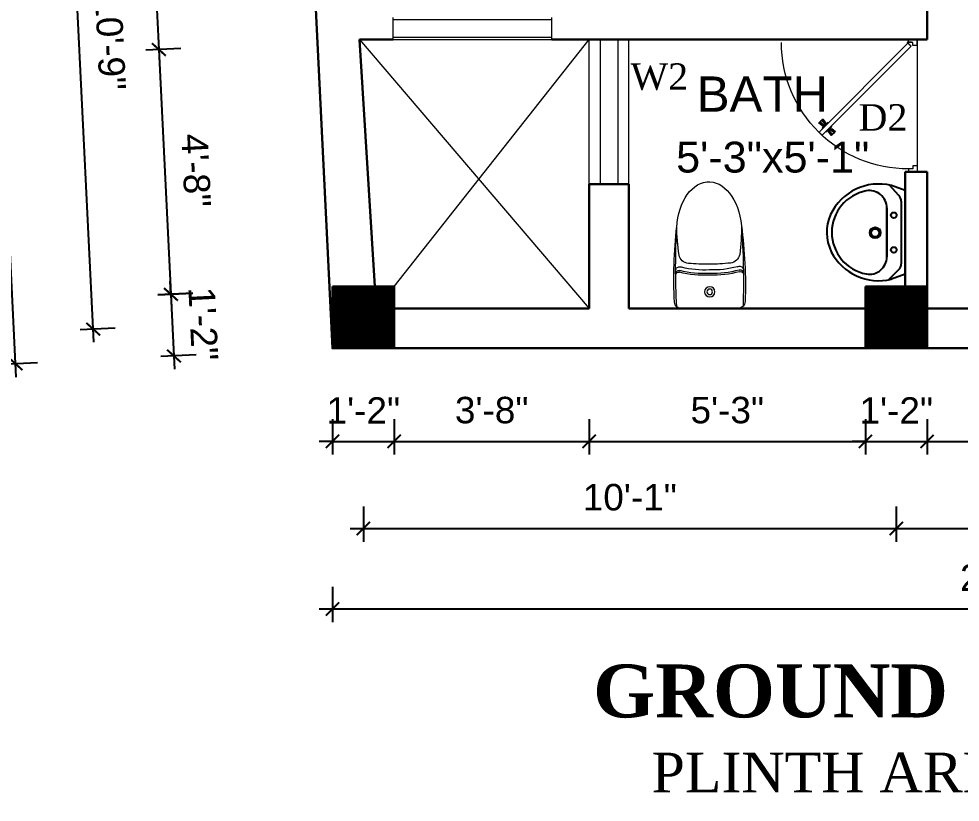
# Model space of a CAD drawing. Header units: inches. Extents: x 135 to 12999, y 9074 to 13214.
# Drawn here: x 2935 to 3148.6, y 10623.5 to 10801.2 of the extents above; entities that cross this region are included whole.
import ezdxf

# ---------------------------------------------------------------- set-up
doc = ezdxf.new("R2010")
doc.units = ezdxf.units.IN
doc.header["$MEASUREMENT"] = 0
for name, color, linetype, lineweight in [('A-FURN', 9, 'Continuous', 5), ('hatch-.09', 8, 'Continuous', 9), ('Label', 7, 'Continuous', 13), ('ns_DIMS', 1, 'Continuous', 0), ('ns_TEXT', 7, 'Continuous', 13), ('PUERTAS', 7, 'Continuous', 9), ('Text', 7, 'Continuous', 13), ('WALL', 12, 'Continuous', 30), ('wall2', 1, 'Continuous', 15), ('windoow', 4, 'Continuous', 5)]:
    doc.layers.add(name, color=color, linetype=linetype, lineweight=lineweight)
doc.layers.add('furniture', color=253, linetype='Continuous')
doc.styles.add('arial 1000', font='arial.ttf')
doc.styles.add('dim', font='arial.ttf', dxfattribs={"height": 7})
doc.styles.get("Standard").update_dxf_attribs({"font": 'arial.ttf'})
doc.dimstyles.new("1-8'", dxfattribs={"dimtxt": 6, "dimasz": 3, "dimexe": 3, "dimexo": 6, "dimgap": 4, "dimtad": 1, "dimdec": 0, "dimzin": 0, "dimdsep": 46, "dimlunit": 4, "dimtxsty": 'arial 1000', "dimblk": 'ARCHTICK', "dimcen": 8, "dimdle": 3, "dimclrt": 7, "dimazin": 0, "dimtfac": 1, "dimtdec": 0, "dimtix": 1, "dimtmove": 2, "dimatfit": 3, "dimfxl": 5, "dimfxlon": 1, "dimarcsym": 0})

# ---------------------------------------------------------------- blocks, each defined once
blk = doc.blocks.new('2ft6in')
at = {"layer": 'PUERTAS', "color": 2}
for p, q in [((0.84, 2.1), (21.02, 22.28)), ((21.71, 21.6), (1.47, 1.37)), ((18.33, 21.76), (18.31, 21.77)), ((21.71, 21.6), (21.02, 22.28)), ((21.18, 18.9), (21.2, 18.89)), ((0, 2), (0, 0)), ((0.6, 2), (0, 2)), ((1.33, 0), (0, 0)), ((0.6, 1.26), (0.6, 2.04)), ((0.67, 1.26), (0.6, 1.26)), ((0.67, 1.26), (0.67, 2.01)), ((0.67, 1), (0.67, 1.26)), ((1.33, 1), (0.67, 1)), ((1.31, 1.53), (0.79, 2.06)), ((1.36, 1.58), (0.81, 2.12)), ((1.36, 1.58), (1.31, 1.53)), ((1.47, 1.37), (1.31, 1.53)), ((1.33, 0), (1.33, 1)), ((28.67, 0), (28.67, 1)), ((28.67, 1), (29.33, 1)), ((28.67, 0), (30, 0)), ((29.33, 1), (29.33, 2)), ((29.33, 2), (30, 2)), ((30, 0), (30, 2))]:
    blk.add_line(p, q, dxfattribs=at)
at = {"layer": 'PUERTAS', "color": 8}
for p, q in [((18.81, 20.78), (18.04, 21.4)), ((18.86, 20.83), (18.08, 21.46)), ((18.95, 20.92), (18.2, 21.58)), ((18.44, 21.9), (18.31, 21.77)), ((19.07, 21.03), (18.34, 21.72)), ((18.44, 21.9), (18.56, 22.02)), ((18.58, 22.01), (18.56, 22.02)), ((19.3, 21.26), (18.61, 22)), ((19.42, 21.38), (18.75, 22.14)), ((19.51, 21.48), (18.88, 22.26)), ((19.55, 21.53), (18.93, 22.3)), ((20.07, 21.42), (19.64, 21.15)), ((18.91, 20.27), (19.19, 20.69)), ((19.13, 20.8), (19.03, 20.9)), ((19.15, 20.82), (19.05, 20.92)), ((19.09, 20.44), (19.25, 20.76)), ((19.19, 20.87), (19.1, 20.96)), ((19.25, 20.93), (19.16, 21.02)), ((19.28, 20.63), (19.32, 20.83)), ((19.4, 21.08), (19.31, 21.17)), ((19.47, 21.15), (19.38, 21.24)), ((19.43, 20.78), (19.4, 20.9)), ((19.51, 21.19), (19.42, 21.28)), ((19.55, 20.91), (19.43, 20.94)), ((19.53, 21.21), (19.44, 21.3)), ((19.7, 21.06), (19.51, 21.01)), ((19.89, 21.24), (19.58, 21.08)), ((19.69, 19.49), (20.12, 19.76)), ((19.87, 19.67), (20.18, 19.83)), ((20.06, 19.85), (20.25, 19.9)), ((20.21, 20), (20.33, 19.97)), ((20.21, 19.38), (20.83, 18.61)), ((20.23, 19.7), (20.32, 19.61)), ((20.25, 19.72), (20.34, 19.63)), ((20.25, 19.43), (20.88, 18.65)), ((20.29, 19.76), (20.38, 19.67)), ((20.33, 20.13), (20.36, 20.01)), ((20.34, 19.53), (21, 18.77)), ((20.36, 19.83), (20.45, 19.74)), ((20.48, 20.28), (20.44, 20.08)), ((20.46, 19.64), (21.14, 18.91)), ((20.5, 19.98), (20.6, 19.89)), ((20.67, 20.47), (20.51, 20.15)), ((20.85, 20.64), (20.57, 20.22)), ((20.57, 20.04), (20.66, 19.95)), ((20.61, 20.09), (20.7, 19.99)), ((20.63, 20.11), (20.72, 20.01)), ((20.69, 19.87), (21.42, 19.19)), ((20.81, 19.99), (21.56, 19.33)), ((20.9, 20.08), (21.68, 19.45)), ((20.95, 20.13), (21.72, 19.51)), ((21.32, 19.01), (21.2, 18.89)), ((21.32, 19.01), (21.44, 19.14)), ((21.43, 19.15), (21.44, 19.14)), ((0, 0), (30, 0))]:
    blk.add_line(p, q, dxfattribs=at)
at = {"layer": 'PUERTAS', "color": 1}
for p, q in [((18.06, 21.44), (18.48, 21.86)), ((18.08, 21.51), (18.45, 21.88)), ((18.11, 21.49), (18.08, 21.51)), ((18.82, 22.25), (18.45, 21.88)), ((18.9, 22.28), (18.48, 21.86)), ((18.84, 22.23), (18.82, 22.25)), ((19.54, 21.59), (18.99, 22.27)), ((19.54, 21.5), (19.18, 21.15)), ((19.45, 21.41), (19.45, 21.41)), ((20.12, 21.49), (19.74, 21.24)), ((20.22, 21.48), (20.22, 21.49)), ((18.74, 20.79), (18.06, 21.34)), ((18.83, 20.8), (19.18, 21.15)), ((18.84, 20.21), (19.1, 20.6)), ((18.85, 20.11), (18.84, 20.12)), ((18.92, 20.89), (18.93, 20.88)), ((19.02, 20.88), (19.24, 21.1)), ((19.12, 20.8), (19.03, 20.89)), ((19.1, 20.7), (19.11, 20.69)), ((19.1, 20.6), (19.1, 20.6)), ((19.11, 20.79), (19.33, 21.01)), ((19.45, 21.31), (19.24, 21.1)), ((19.55, 21.22), (19.33, 21.01)), ((19.54, 21.22), (19.45, 21.31)), ((19.53, 19.43), (19.54, 19.42)), ((19.64, 21.23), (19.64, 21.23)), ((19.64, 19.42), (20.02, 19.67)), ((19.74, 21.24), (19.73, 21.23)), ((20.02, 19.67), (20.03, 19.68)), ((20.12, 19.68), (20.12, 19.68)), ((20.21, 19.69), (20.43, 19.9)), ((20.22, 19.41), (20.57, 19.76)), ((20.22, 19.69), (20.31, 19.6)), ((20.22, 19.32), (20.76, 18.64)), ((20.31, 19.6), (20.52, 19.81)), ((20.31, 19.5), (20.31, 19.5)), ((20.65, 20.12), (20.43, 19.9)), ((20.74, 20.03), (20.52, 19.81)), ((20.93, 20.11), (20.57, 19.76)), ((20.64, 20.11), (20.73, 20.02)), ((20.66, 20.31), (20.65, 20.31)), ((20.65, 20.21), (20.65, 20.22)), ((20.91, 20.7), (20.66, 20.31)), ((20.84, 20.02), (20.83, 20.03)), ((20.91, 20.8), (20.91, 20.79)), ((21.02, 20.12), (21.7, 19.57)), ((21.7, 19.47), (21.28, 19.05)), ((21.67, 19.4), (21.31, 19.03)), ((21.65, 19.42), (21.67, 19.4)), ((20.86, 18.63), (21.28, 19.05)), ((20.91, 18.68), (20.94, 18.66)), ((20.94, 18.66), (21.31, 19.03))]:
    blk.add_line(p, q, dxfattribs=at)
at = {"layer": 'PUERTAS', "color": 2}
for radius in [0.129, 0.0627]:
    blk.add_circle((0.68, 2.14), radius, dxfattribs=at)
at = {"layer": 'PUERTAS', "color": 8}
blk.add_arc((0.68, 2.14), 28.65, 359.7285, 90.0333, dxfattribs=at)
at = {"layer": 'PUERTAS', "color": 1}
for centre, start, end in [((18.94, 22.23), 38.9236, 135), ((19.4, 21.36), 315, 45), ((19.49, 21.55), 315, 38.9236), ((20.17, 21.44), 45, 135), ((18.78, 20.84), 231.0764, 315), ((18.89, 20.16), 135, 225), ((18.97, 20.93), 225, 315), ((19.16, 20.74), 135, 219.7428), ((19.06, 20.65), 315, 39.7428), ((19.59, 19.47), 225, 315), ((19.6, 21.18), 50.2572, 135), ((19.68, 21.28), 230.2572, 315), ((20.07, 19.63), 50.2572, 135), ((20.16, 19.73), 230.2572, 315), ((20.27, 19.36), 135, 218.9236), ((20.35, 19.55), 135, 225), ((20.7, 20.26), 135, 219.7428), ((20.6, 20.17), 315, 39.7428), ((20.78, 19.98), 45, 135), ((20.87, 20.75), 315, 45), ((20.98, 20.07), 51.0764, 135), ((21.65, 19.52), 315, 51.0764), ((20.82, 18.68), 218.9236, 315)]:
    blk.add_arc(centre, 0.0667, start, end, dxfattribs=at)
blk = doc.blocks.new('*U17')
at = {"color": 3}
blk.add_blockref('2ft6in', (0, 0), dxfattribs=at)
blk = doc.blocks.new('A$C2BC6131C')
at = {"layer": 'A-FURN', "color": 8}
for p in [(0, 163.5), (0, -163.5)]:
    blk.add_line(p, (0, 0), dxfattribs=at)
for radius in [29.6, 16.1]:
    blk.add_circle((95.9, 0), radius, dxfattribs=at)
for centre, radius, start, end in [((40, 163.5), 40, 92.5999, 180), ((197, -4116.4), 4311.6, 86.3006, 92.4712), ((155.1, -2371.3), 2577.4, 82.8664, 92.5999), ((793.4, 23.7), 602, 165.6185, 182.2533), ((201.9, 176.4), 18.8, 342.3593, 95.9315), ((192.7, 178.4), 18.2, 343.3813, 66.4724), ((793.4, 23.7), 592, 165.6185, 182.2533), ((217.8, 172), 24.1, 332.2033, 71.9404), ((320.7, 115.7), 60, 100.4701, 174.6079), ((468.5, -913.5), 1099.7, 89.6519, 98.297), ((773.9, 23.7), 552, 165.6185, 182.4575), ((1633.1, -8.2), 1378.2, 174.6079, 179.6591), ((1633.1, 8.2), 1378.2, 180.3409, 185.3921), ((793.4, -23.7), 602, 177.7467, 194.3815), ((793.4, -23.7), 592, 177.7467, 194.3815), ((773.9, -23.7), 552, 177.5425, 194.3815), ((217.8, -172), 24.1, 288.0596, 27.7967), ((320.7, -115.7), 60, 185.3921, 259.5299), ((40, -163.5), 40, 180, 267.4001), ((197, 4116.4), 4311.6, 267.5288, 273.6994), ((155.1, 2371.3), 2577.4, 267.4001, 277.1336), ((201.9, -176.4), 18.8, 264.0685, 17.6407), ((192.7, -178.4), 18.2, 293.5276, 16.6187), ((468.5, 913.5), 1099.7, 261.703, 270.3481)]:
    blk.add_arc(centre, radius, start, end, dxfattribs=at)
blk.add_ellipse((440.7, 0), major_axis=(-289.3, 0), ratio=0.648116, start_param=1.570796, end_param=4.592942, dxfattribs=at)
blk = doc.blocks.new('A$C2C8E2855')
at = {"color": 3}
for p, q in [((76.7, -153.7), (18.7, -208.2)), ((49.5, -117.7), (20, -196.2)), ((530.2, -117.7), (49.5, -117.7)), ((52.4, -117.7), (529.2, -117.7)), ((110.9, -140.2), (470.9, -140.2)), ((506.5, -155.1), (563.4, -212.8)), ((530.2, -117.7), (559.7, -196.2)), ((149.1, -222.9), (431, -222.9)), ((431, -222.9), (149.1, -222.9))]:
    blk.add_line(p, q, dxfattribs=at)
for centre, radius in [((190.8, -182.7), 16.3), ((390.8, -182.7), 16.3), ((292.2, -290.1), 31.6), ((292.2, -290.1), 23)]:
    blk.add_circle(centre, radius, dxfattribs=at)
for centre, radius, start, end in [((110.9, -190.2), 50, 90, 133.181), ((470.9, -190.2), 50, 44.5607, 90), ((318.3, -269.6), 307.1, 166.1751, 244.7296), ((261.4, -269.6), 307.1, 297.0639, 13.8249), ((149.1, -322.9), 100, 90, 190.5602), ((431, -322.9), 100, 349.4398, 90), ((290.1, -296.6), 243.4, 190.5602, 349.4398), ((289.7, -319.1), 250.2, 245.8071, 296.4628), ((318.3, -269.6), 307.1, 266.589, 266.5936)]:
    blk.add_arc(centre, radius, start, end, dxfattribs=at)
at = {"color": 3, "width": 0.8, "flags": 9}
for tag in ['XSIZE', 'YSIZE']:
    blk.add_attdef(tag, (289.9, -117.7), '', height=0.5, dxfattribs=at)
blk = doc.blocks.new('_ArchTick')
at = {"color": 0, "const_width": 0.15}
blk.add_lwpolyline([(-0.5, -0.5), (0.5, 0.5)], dxfattribs=at)
blk = doc.blocks.new('*D515')
at = {"layer": 'Defpoints', "color": 0, "transparency": 16777216}
for p in [(3006.16, 10726.48), (3020.16, 10726.48), (3020.16, 10705.34)]:
    blk.add_point(p, dxfattribs=at)
at = {"layer": 'ns_DIMS', "color": 0, "lineweight": -2, "transparency": 16777216}
for p, q in [((3006.16, 10710.34), (3006.16, 10702.34)), ((3020.16, 10710.34), (3020.16, 10702.34)), ((3006.16, 10705.34), (3003.16, 10705.34)), ((3006.16, 10705.34), (3020.16, 10705.34)), ((3020.16, 10705.34), (3023.16, 10705.34))]:
    blk.add_line(p, q, dxfattribs=at)
at = {"layer": 'ns_DIMS', "color": 0, "lineweight": -2, "transparency": 16777216, "xscale": 3, "yscale": 3, "zscale": 3}
blk.add_blockref('_ArchTick', (3006.16, 10705.34), dxfattribs=at)
at = {"layer": 'ns_DIMS', "color": 0, "lineweight": -2, "transparency": 16777216, "xscale": 3, "yscale": 3, "zscale": 3, "rotation": 180}
blk.add_blockref('_ArchTick', (3020.16, 10705.34), dxfattribs=at)
at = {"layer": 'ns_DIMS', "color": 7, "transparency": 16777216, "insert": (3013.16, 10712.35), "char_height": 6, "attachment_point": 5, "style": 'arial 1000'}
blk.add_mtext('1\'-2"', dxfattribs=at)
blk = doc.blocks.new('*D516')
at = {"layer": 'Defpoints', "color": 0, "transparency": 16777216}
for p in [(3020.16, 10726.48), (3064.4, 10726.48), (3064.4, 10705.34)]:
    blk.add_point(p, dxfattribs=at)
at = {"layer": 'ns_DIMS', "color": 0, "lineweight": -2, "transparency": 16777216}
for p, q in [((3020.16, 10710.34), (3020.16, 10702.34)), ((3064.4, 10710.34), (3064.4, 10702.34)), ((3017.16, 10705.34), (3067.4, 10705.34))]:
    blk.add_line(p, q, dxfattribs=at)
at = {"layer": 'ns_DIMS', "color": 0, "lineweight": -2, "transparency": 16777216, "xscale": 3, "yscale": 3, "zscale": 3, "rotation": 180}
blk.add_blockref('_ArchTick', (3020.16, 10705.34), dxfattribs=at)
at = {"layer": 'ns_DIMS', "color": 0, "lineweight": -2, "transparency": 16777216, "xscale": 3, "yscale": 3, "zscale": 3}
blk.add_blockref('_ArchTick', (3064.4, 10705.34), dxfattribs=at)
at = {"layer": 'ns_DIMS', "color": 7, "transparency": 16777216, "insert": (3042.28, 10712.4), "char_height": 6, "attachment_point": 5, "style": 'arial 1000'}
blk.add_mtext('3\'-8"', dxfattribs=at)
blk = doc.blocks.new('*D517')
at = {"layer": 'Defpoints', "color": 0, "transparency": 16777216}
for p in [(3064.4, 10726.48), (3127.07, 10726.48), (3127.07, 10705.34)]:
    blk.add_point(p, dxfattribs=at)
at = {"layer": 'ns_DIMS', "color": 0, "lineweight": -2, "transparency": 16777216}
for p, q in [((3064.4, 10710.34), (3064.4, 10702.34)), ((3127.07, 10710.34), (3127.07, 10702.34)), ((3061.4, 10705.34), (3130.07, 10705.34))]:
    blk.add_line(p, q, dxfattribs=at)
at = {"layer": 'ns_DIMS', "color": 0, "lineweight": -2, "transparency": 16777216, "xscale": 3, "yscale": 3, "zscale": 3, "rotation": 180}
blk.add_blockref('_ArchTick', (3064.4, 10705.34), dxfattribs=at)
at = {"layer": 'ns_DIMS', "color": 0, "lineweight": -2, "transparency": 16777216, "xscale": 3, "yscale": 3, "zscale": 3}
blk.add_blockref('_ArchTick', (3127.07, 10705.34), dxfattribs=at)
at = {"layer": 'ns_DIMS', "color": 7, "transparency": 16777216, "insert": (3095.73, 10712.4), "char_height": 6, "attachment_point": 5, "style": 'arial 1000'}
blk.add_mtext('5\'-3"', dxfattribs=at)
blk = doc.blocks.new('*D438')
at = {"layer": 'Defpoints', "color": 0, "transparency": 16777216}
for p in [(3127.07, 10726.48), (3141.07, 10726.48), (3141.07, 10705.34)]:
    blk.add_point(p, dxfattribs=at)
at = {"layer": 'ns_DIMS', "color": 0, "lineweight": -2, "transparency": 16777216}
for p, q in [((3127.07, 10710.34), (3127.07, 10702.34)), ((3141.07, 10710.34), (3141.07, 10702.34)), ((3127.07, 10705.34), (3124.07, 10705.34)), ((3127.07, 10705.34), (3141.07, 10705.34)), ((3141.07, 10705.34), (3144.07, 10705.34))]:
    blk.add_line(p, q, dxfattribs=at)
at = {"layer": 'ns_DIMS', "color": 0, "lineweight": -2, "transparency": 16777216, "xscale": 3, "yscale": 3, "zscale": 3}
blk.add_blockref('_ArchTick', (3127.07, 10705.34), dxfattribs=at)
at = {"layer": 'ns_DIMS', "color": 0, "lineweight": -2, "transparency": 16777216, "xscale": 3, "yscale": 3, "zscale": 3, "rotation": 180}
blk.add_blockref('_ArchTick', (3141.07, 10705.34), dxfattribs=at)
at = {"layer": 'ns_DIMS', "color": 7, "transparency": 16777216, "insert": (3134.07, 10712.35), "char_height": 6, "attachment_point": 5, "style": 'arial 1000'}
blk.add_mtext('1\'-2"', dxfattribs=at)
blk = doc.blocks.new('*D518')
at = {"layer": 'Defpoints', "color": 0, "transparency": 16777216}
for p in [(3141.07, 10726.48), (3302.93, 10726.48), (3302.93, 10705.34)]:
    blk.add_point(p, dxfattribs=at)
at = {"layer": 'ns_DIMS', "color": 0, "lineweight": -2, "transparency": 16777216}
for p, q in [((3141.07, 10710.34), (3141.07, 10702.34)), ((3302.93, 10710.34), (3302.93, 10702.34)), ((3138.07, 10705.34), (3305.93, 10705.34))]:
    blk.add_line(p, q, dxfattribs=at)
at = {"layer": 'ns_DIMS', "color": 0, "lineweight": -2, "transparency": 16777216, "xscale": 3, "yscale": 3, "zscale": 3, "rotation": 180}
blk.add_blockref('_ArchTick', (3141.07, 10705.34), dxfattribs=at)
at = {"layer": 'ns_DIMS', "color": 0, "lineweight": -2, "transparency": 16777216, "xscale": 3, "yscale": 3, "zscale": 3}
blk.add_blockref('_ArchTick', (3302.93, 10705.34), dxfattribs=at)
at = {"layer": 'ns_DIMS', "color": 7, "transparency": 16777216, "insert": (3222, 10712.4), "char_height": 6, "attachment_point": 5, "style": 'arial 1000'}
blk.add_mtext('13\'-6"', dxfattribs=at)
blk = doc.blocks.new('*D520')
at = {"layer": 'Defpoints', "color": 0, "transparency": 16777216}
for p in [(3013.16, 10726.48), (3134.07, 10726.48), (3134.07, 10685.58)]:
    blk.add_point(p, dxfattribs=at)
at = {"layer": 'ns_DIMS', "color": 0, "lineweight": -2, "transparency": 16777216}
for p, q in [((3013.16, 10690.58), (3013.16, 10682.58)), ((3134.07, 10690.58), (3134.07, 10682.58)), ((3010.16, 10685.58), (3137.07, 10685.58))]:
    blk.add_line(p, q, dxfattribs=at)
at = {"layer": 'ns_DIMS', "color": 0, "lineweight": -2, "transparency": 16777216, "xscale": 3, "yscale": 3, "zscale": 3, "rotation": 180}
blk.add_blockref('_ArchTick', (3013.16, 10685.58), dxfattribs=at)
at = {"layer": 'ns_DIMS', "color": 0, "lineweight": -2, "transparency": 16777216, "xscale": 3, "yscale": 3, "zscale": 3}
blk.add_blockref('_ArchTick', (3134.07, 10685.58), dxfattribs=at)
at = {"layer": 'ns_DIMS', "color": 7, "transparency": 16777216, "insert": (3073.61, 10692.64), "char_height": 6, "attachment_point": 5, "style": 'arial 1000'}
blk.add_mtext('10\'-1"', dxfattribs=at)
blk = doc.blocks.new('*D521')
at = {"layer": 'Defpoints', "color": 0, "transparency": 16777216}
for p in [(3134.07, 10726.48), (3311.61, 10726.48), (3311.61, 10685.58)]:
    blk.add_point(p, dxfattribs=at)
at = {"layer": 'ns_DIMS', "color": 0, "lineweight": -2, "transparency": 16777216}
for p, q in [((3134.07, 10690.58), (3134.07, 10682.58)), ((3311.61, 10690.58), (3311.61, 10682.58)), ((3131.07, 10685.58), (3314.61, 10685.58))]:
    blk.add_line(p, q, dxfattribs=at)
at = {"layer": 'ns_DIMS', "color": 0, "lineweight": -2, "transparency": 16777216, "xscale": 3, "yscale": 3, "zscale": 3, "rotation": 180}
blk.add_blockref('_ArchTick', (3134.07, 10685.58), dxfattribs=at)
at = {"layer": 'ns_DIMS', "color": 0, "lineweight": -2, "transparency": 16777216, "xscale": 3, "yscale": 3, "zscale": 3}
blk.add_blockref('_ArchTick', (3311.61, 10685.58), dxfattribs=at)
at = {"layer": 'ns_DIMS', "color": 7, "transparency": 16777216, "insert": (3222.84, 10692.64), "char_height": 6, "attachment_point": 5, "style": 'arial 1000'}
blk.add_mtext('14\'-10"', dxfattribs=at)
blk = doc.blocks.new('*D439')
at = {"layer": 'Defpoints', "color": 0, "transparency": 16777216}
for p in [(3006.16, 10726.48), (3316.93, 10726.48), (3316.93, 10667.32)]:
    blk.add_point(p, dxfattribs=at)
at = {"layer": 'ns_DIMS', "color": 0, "lineweight": -2, "transparency": 16777216}
for p, q in [((3006.16, 10672.32), (3006.16, 10664.32)), ((3316.93, 10672.32), (3316.93, 10664.32)), ((3003.16, 10667.32), (3319.93, 10667.32))]:
    blk.add_line(p, q, dxfattribs=at)
at = {"layer": 'ns_DIMS', "color": 0, "lineweight": -2, "transparency": 16777216, "xscale": 3, "yscale": 3, "zscale": 3, "rotation": 180}
blk.add_blockref('_ArchTick', (3006.16, 10667.32), dxfattribs=at)
at = {"layer": 'ns_DIMS', "color": 0, "lineweight": -2, "transparency": 16777216, "xscale": 3, "yscale": 3, "zscale": 3}
blk.add_blockref('_ArchTick', (3316.93, 10667.32), dxfattribs=at)
at = {"layer": 'ns_DIMS', "color": 7, "transparency": 16777216, "insert": (3161.54, 10674.38), "char_height": 6, "attachment_point": 5, "style": 'arial 1000'}
blk.add_mtext('25\'-11"', dxfattribs=at)
blk = doc.blocks.new('*D483')
at = {"layer": 'Defpoints', "color": 0, "transparency": 16777216}
for p in [(2999.81, 10855.48), (3012.31, 10796.47), (2966.78, 10794.22)]:
    blk.add_point(p, dxfattribs=at)
at = {"layer": 'ns_DIMS', "color": 0, "lineweight": -2, "transparency": 16777216}
for p, q in [((2963.7, 10856.7), (2966.93, 10791.23)), ((2968.84, 10853.95), (2960.85, 10853.56)), ((2971.77, 10794.47), (2963.78, 10794.08))]:
    blk.add_line(p, q, dxfattribs=at)
at = {"layer": 'ns_DIMS', "color": 0, "lineweight": -2, "transparency": 16777216, "xscale": 3, "yscale": 3, "zscale": 3}
for p, rotation in [((2963.85, 10853.7), 92.82029601864413), ((2966.78, 10794.22), 272.8202960186442)]:
    blk.add_blockref('_ArchTick', p, dxfattribs=dict(at, rotation=rotation))
at = {"layer": 'ns_DIMS', "color": 7, "transparency": 16777216, "insert": (2972.36, 10824.31), "char_height": 6, "attachment_point": 5, "rotation": 272.8203, "style": 'arial 1000'}
blk.add_mtext("5'", dxfattribs=at)
blk = doc.blocks.new('*D484')
at = {"layer": 'Defpoints', "color": 0, "transparency": 16777216}
for p in [(3006.16, 10740.48), (3006.16, 10726.48), (2970.2, 10724.7)]:
    blk.add_point(p, dxfattribs=at)
at = {"layer": 'ns_DIMS', "color": 0, "lineweight": -2, "transparency": 16777216}
for p, q in [((2969.52, 10738.67), (2969.37, 10741.67)), ((2974.51, 10738.92), (2966.52, 10738.52)), ((2969.52, 10738.67), (2970.2, 10724.7)), ((2975.2, 10724.95), (2967.21, 10724.56)), ((2970.2, 10724.7), (2970.35, 10721.71))]:
    blk.add_line(p, q, dxfattribs=at)
at = {"layer": 'ns_DIMS', "color": 0, "lineweight": -2, "transparency": 16777216, "xscale": 3, "yscale": 3, "zscale": 3}
for p, rotation in [((2969.52, 10738.67), 272.8202960186442), ((2970.2, 10724.7), 92.82029601864413)]:
    blk.add_blockref('_ArchTick', p, dxfattribs=dict(at, rotation=rotation))
at = {"layer": 'ns_DIMS', "color": 7, "transparency": 16777216, "insert": (2976.86, 10732.03), "char_height": 6, "attachment_point": 5, "rotation": 272.8203, "style": 'arial 1000'}
blk.add_mtext('1\'-2"', dxfattribs=at)
blk = doc.blocks.new('*D485')
at = {"layer": 'Defpoints', "color": 0, "transparency": 16777216}
for p in [(3012.31, 10796.47), (3005.47, 10740.48), (2969.51, 10738.7)]:
    blk.add_point(p, dxfattribs=at)
at = {"layer": 'ns_DIMS', "color": 0, "lineweight": -2, "transparency": 16777216}
for p, q in [((2966.63, 10797.22), (2969.66, 10735.71)), ((2971.77, 10794.47), (2963.78, 10794.08)), ((2974.51, 10738.95), (2966.52, 10738.56))]:
    blk.add_line(p, q, dxfattribs=at)
at = {"layer": 'ns_DIMS', "color": 0, "lineweight": -2, "transparency": 16777216, "xscale": 3, "yscale": 3, "zscale": 3}
for p, rotation in [((2966.78, 10794.22), 92.82029601864413), ((2969.51, 10738.7), 272.8202960186442)]:
    blk.add_blockref('_ArchTick', p, dxfattribs=dict(at, rotation=rotation))
at = {"layer": 'ns_DIMS', "color": 7, "transparency": 16777216, "insert": (2975.2, 10766.81), "char_height": 6, "attachment_point": 5, "rotation": 272.8203, "style": 'arial 1000'}
blk.add_mtext('4\'-8"', dxfattribs=at)
blk = doc.blocks.new('*D486')
at = {"layer": 'Defpoints', "color": 0, "transparency": 16777216}
for p in [(2999.81, 10862.48), (2945.53, 10859.8), (3006.16, 10733.48)]:
    blk.add_point(p, dxfattribs=at)
at = {"layer": 'ns_DIMS', "color": 0, "lineweight": -2, "transparency": 16777216}
for p, q in [((2952.03, 10727.81), (2945.38, 10862.8)), ((2950.52, 10860.05), (2942.53, 10859.65)), ((2956.88, 10731.05), (2948.89, 10730.65))]:
    blk.add_line(p, q, dxfattribs=at)
at = {"layer": 'ns_DIMS', "color": 0, "lineweight": -2, "transparency": 16777216, "xscale": 3, "yscale": 3, "zscale": 3}
for p, rotation in [((2945.53, 10859.8), 92.82029601863742), ((2951.88, 10730.8), 272.8202960186374)]:
    blk.add_blockref('_ArchTick', p, dxfattribs=dict(at, rotation=rotation))
at = {"layer": 'ns_DIMS', "color": 7, "transparency": 16777216, "insert": (2955.76, 10795.65), "char_height": 6, "attachment_point": 5, "rotation": 272.8203, "style": 'arial 1000'}
blk.add_mtext('10\'-9"', dxfattribs=at)
blk = doc.blocks.new('*D487')
at = {"layer": 'Defpoints', "color": 0, "transparency": 16777216}
for p in [(2986.18, 11131.98), (2914.27, 11128.44), (3006.16, 10726.48)]:
    blk.add_point(p, dxfattribs=at)
at = {"layer": 'ns_DIMS', "color": 0, "lineweight": -2, "transparency": 16777216}
for p, q in [((2934.4, 10719.94), (2914.12, 11131.44)), ((2919.27, 11128.69), (2911.28, 11128.29)), ((2939.24, 10723.18), (2931.25, 10722.79))]:
    blk.add_line(p, q, dxfattribs=at)
at = {"layer": 'ns_DIMS', "color": 0, "lineweight": -2, "transparency": 16777216, "xscale": 3, "yscale": 3, "zscale": 3}
for p, rotation in [((2914.27, 11128.44), 92.82029601863792), ((2934.25, 10722.93), 272.8202960186379)]:
    blk.add_blockref('_ArchTick', p, dxfattribs=dict(at, rotation=rotation))
at = {"layer": 'ns_DIMS', "color": 7, "transparency": 16777216, "insert": (2931.32, 10926.04), "char_height": 6, "attachment_point": 5, "rotation": 272.8203, "style": 'arial 1000'}
blk.add_mtext('33\'-10"', dxfattribs=at)

msp = doc.modelspace()

# ---------------------------------------------------------------- hatches: boundary and pattern name
at = {"layer": 'hatch-.09'}
h = msp.add_hatch(dxfattribs=at)
h.set_pattern_fill('ANSI31', color=256)
h.set_pattern_definition([(45, (-12426.2279, 10450.33713), (-0.0883883476, 0.0883883476), [])])
h.paths.add_polyline_path([(3020.16, 10740.48), (3006.16, 10740.48), (3006.16, 10726.48), (3020.16, 10726.48)])
h = msp.add_hatch(dxfattribs=at)
h.set_pattern_fill('ANSI31', color=256)
h.set_pattern_definition([(45, (-12305.32065, 10450.33713), (-0.0883883476, 0.0883883476), [])])
h.paths.add_polyline_path([(3141.07, 10740.48), (3127.07, 10740.48), (3127.07, 10726.48), (3141.07, 10726.48)])

# ---------------------------------------------------------------- linework, layer by layer
at = {"layer": 'WALL'}
for p, q in [((3006.16, 10726.48), (2986.18, 11131.98)), ((3141.07, 10796.48), (3141.07, 10855.48)), ((3012.31, 10796.47), (3019.93, 10796.48)), ((3012.31, 10796.47), (3015.74, 10740.48)), ((3055.93, 10796.48), (3064.4, 10796.48)), ((3064.4, 10796.48), (3141.07, 10796.48)), ((3136.07, 10766.48), (3136.07, 10740.48)), ((3141.07, 10766.48), (3136.07, 10766.48)), ((3141.07, 10766.48), (3141.07, 10740.48)), ((3064.4, 10763.69), (3064.4, 10735.48)), ((3064.4, 10763.69), (3073.4, 10763.69)), ((3073.4, 10763.69), (3073.4, 10735.48)), ((3020.16, 10735.48), (3064.4, 10735.48)), ((3073.4, 10735.48), (3127.07, 10735.48)), ((3073.43, 10735.48), (3127.07, 10735.48)), ((3138.82, 10735.48), (3298.43, 10735.48)), ((3138.82, 10735.48), (3302.93, 10735.48)), ((3316.93, 10726.48), (3006.16, 10726.48)), ((3064.4, 10726.48), (3311.61, 10726.48))]:
    msp.add_line(p, q, dxfattribs=at)
for points in [[(3006.16, 10740.48), (3020.16, 10740.48), (3020.16, 10726.48), (3006.16, 10726.48)], [(3127.07, 10740.48), (3141.07, 10740.48), (3141.07, 10726.48), (3127.07, 10726.48)]]:
    msp.add_lwpolyline(points, close=True, dxfattribs=at)
at = {"layer": 'wall2'}
for p, q in [((3019.93, 10796.48), (3019.93, 10801.48)), ((3055.93, 10796.48), (3055.93, 10801.48)), ((3012.31, 10796.47), (3064.4, 10735.48)), ((3055.93, 10796.98), (3019.93, 10796.98)), ((3019.93, 10796.48), (3055.93, 10796.48)), ((3020.16, 10740.48), (3064.4, 10796.48)), ((3064.4, 10763.69), (3064.4, 10796.48)), ((3073.4, 10763.69), (3073.4, 10796.48)), ((3064.4, 10726.48), (3064.4, 10726.48))]:
    msp.add_line(p, q, dxfattribs=at)
at = {"layer": 'windoow'}
for p, q in [((3055.93, 10800.98), (3019.93, 10800.98)), ((3055.93, 10796.98), (3019.93, 10796.98)), ((3066.9, 10796.48), (3066.9, 10763.69)), ((3070.9, 10796.48), (3070.9, 10763.69))]:
    msp.add_line(p, q, dxfattribs=at)

# ---------------------------------------------------------------- block references
at = {"layer": 'furniture'}
for name, p, xscale, yscale, zscale, rotation in [('A$C2BC6131C', (3091.78, 10735.48), -0.03937007859349251, 0.03937007859349251, 0.03937007859349251, 270.5436105356555), ('A$C2C8E2855', (3140.7, 10764.16), 0.03937007870990783, 0.03937007870990783, 0.03937007870990783, 270)]:
    msp.add_blockref(name, p, dxfattribs=dict(at, xscale=xscale, yscale=yscale, zscale=zscale, rotation=rotation))
at = {"layer": 'WALL', "xscale": -1, "rotation": 90}
msp.add_blockref('*U17', (3138.82, 10796.48), dxfattribs=at)

# ---------------------------------------------------------------- texts
at = {"layer": 'Label', "color": 5, "linetype": 'ByBlock', "insert": (3103.7, 10788.12), "char_height": 8, "width": 88.4068, "attachment_point": 2, "style": 'dim'}
msp.add_mtext('BATH', dxfattribs=at)
at = {"layer": 'ns_TEXT', "attachment_point": 1}
for s, width, heights, insert, char_height in [('\\pi4.71647;{\\fTimes New Roman|b0|i0|c0|p18;W2}', 21.7401, [4.46], (3069.05, 10791.09), 6), ('\\pi5.71575;{\\fTimes New Roman|b0|i0|c0|p18;D2}', 21.7401, [4.46], (3119.8, 10781.83), 6), ('\\pi88.94386;{\\fTimes New Roman|b1|i0|c0|p18;\\H0.83333x;GROUND FLOOR PLAN\\fTimes New Roman|b0|i0|c0|p18;\\H1.2x;\\P\\pi102.21145;\\H0.625x;PLINTH AREA: 757.76 SQ.FT.}', 376.0257, [72.58], (2976.33, 10654.73), 14.4)]:
    msp.add_mtext_dynamic_manual_height_columns(s, width=width, gutter_width=72, heights=heights, dxfattribs=dict(at, insert=insert, char_height=char_height))
at = {"layer": 'Text', "insert": (3106.04, 10773.32), "char_height": 7, "width": 440.957, "attachment_point": 2}
msp.add_mtext('5\'-3"x5\'-1"', dxfattribs=at)

# ---------------------------------------------------------------- dimensions: what is measured, and where the dimension line sits
at = {"layer": 'ns_DIMS'}
for p1, p2, distance, picture, middle in [((3006.16, 10726.48), (2986.18, 11131.98), 72, '*D487', (2931.32, 10926.04)), ((3006.16, 10733.48), (2999.81, 10862.48), 54.34, '*D486', (2955.76, 10795.65))]:
    dim = msp.add_aligned_dim(p1=p1, p2=p2, distance=distance, dimstyle="1-8'", dxfattribs=at)
    dim.commit()
    dim.dimension.update_dxf_attribs({"geometry": picture, "text_midpoint": middle})
for base, p1, p2, picture, middle in [((2966.78, 10794.22), (2999.81, 10855.48), (3012.31, 10796.47), '*D483', (2972.36, 10824.31)), ((2969.51, 10738.7), (3012.31, 10796.47), (3005.47, 10740.48), '*D485', (2975.2, 10766.81)), ((2970.2, 10724.7), (3006.16, 10740.48), (3006.16, 10726.48), '*D484', (2976.86, 10732.03))]:
    dim = msp.add_linear_dim(base=base, p1=p1, p2=p2, angle=92.8203, dimstyle="1-8'", dxfattribs=at)
    dim.commit()
    dim.dimension.update_dxf_attribs({"geometry": picture, "text_midpoint": middle})
for base, p1, p2, picture, middle in [((3020.16, 10705.34), (3006.16, 10726.48), (3020.16, 10726.48), '*D515', (3013.16, 10712.35)), ((3316.93, 10667.32), (3006.16, 10726.48), (3316.93, 10726.48), '*D439', (3161.54, 10674.38)), ((3134.07, 10685.58), (3013.16, 10726.48), (3134.07, 10726.48), '*D520', (3073.61, 10692.64)), ((3064.4, 10705.34), (3020.16, 10726.48), (3064.4, 10726.48), '*D516', (3042.28, 10712.4)), ((3127.07, 10705.34), (3064.4, 10726.48), (3127.07, 10726.48), '*D517', (3095.73, 10712.4)), ((3141.07, 10705.34), (3127.07, 10726.48), (3141.07, 10726.48), '*D438', (3134.07, 10712.35)), ((3311.61, 10685.58), (3134.07, 10726.48), (3311.61, 10726.48), '*D521', (3222.84, 10692.64)), ((3302.93, 10705.34), (3141.07, 10726.48), (3302.93, 10726.48), '*D518', (3222, 10712.4))]:
    dim = msp.add_linear_dim(base=base, p1=p1, p2=p2, dimstyle="1-8'", dxfattribs=at)
    dim.commit()
    dim.dimension.update_dxf_attribs({"geometry": picture, "text_midpoint": middle})

doc.saveas('drawing.dxf')
